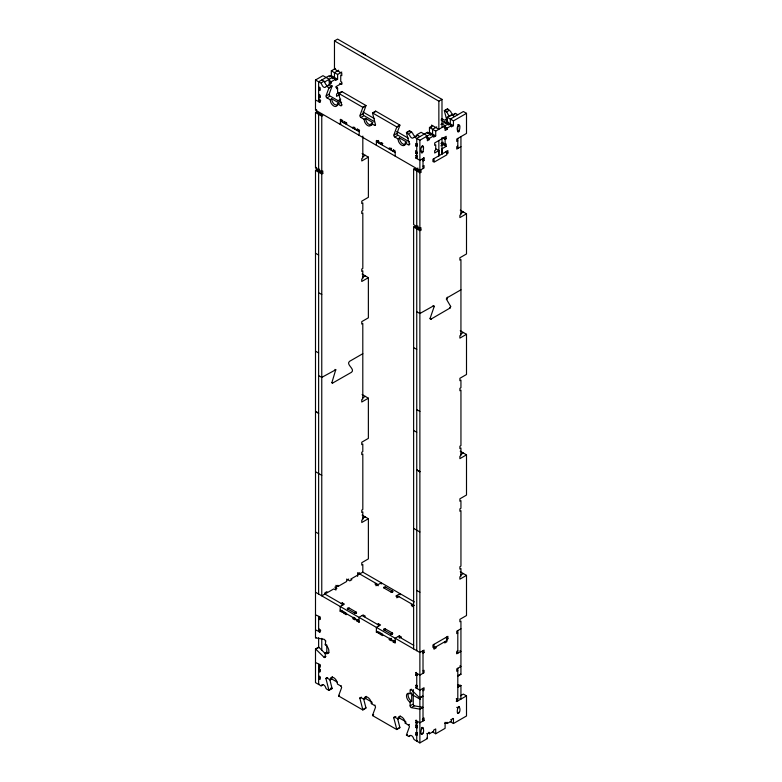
<?xml version="1.0" encoding="UTF-8"?>
<svg xmlns="http://www.w3.org/2000/svg" width="782" height="782" viewBox="0 0 782 782"><rect width="100%" height="100%" fill="white"/><g stroke="black" fill="none" stroke-linecap="round" stroke-linejoin="round"><path stroke-width="1.17" d="M435.721 148.785L438.858 150.594L438.858 155.814L438.858 140.545M457.578 675.971A1.476 0.85 60 0 0 457.802 676.127L460.94 674.319L460.94 621.162L459.894 621.768L459.894 619.354L466.502 615.542L466.502 575.366L459.894 579.179L459.894 576.774L460.94 576.168L460.94 568.534L459.904 569.13L459.904 566.715L460.95 566.119L460.95 510.675L459.904 511.272L459.904 508.867L460.94 508.271L460.94 500.636L459.894 501.242L459.894 498.828L466.502 495.016L466.502 454.831L459.894 458.653L459.894 456.238L460.94 455.642L460.94 448.008L459.904 448.594L459.904 446.19L460.95 445.584L460.95 390.14L459.904 390.746L459.904 388.331L460.94 387.735L460.94 380.111L459.894 380.707L459.894 378.302L466.502 374.48L466.502 334.305L459.894 338.117L459.894 335.713L460.94 335.107L460.94 259.575L459.894 260.181L459.894 257.767L466.502 253.955L466.502 213.779L459.894 217.591L459.894 215.177L460.94 214.581L460.94 136.635M362.799 353.699L349.593 361.323C345.448 364.52 355.624 369.094 351.48 372.291L332.624 383.063L332.037 382.115L335.752 369.749L321.744 377.403L318.616 375.595M416.747 311.705L419.875 313.514L433.717 305.772L434.118 306.7L430.168 318.225L430.98 319.134L450.051 308.03L450.647 306.397L446.297 298.959L446.698 299.428M364.031 119.265L365.605 118.356L372.906 122.579L371.342 123.478L370.727 125.462A5.161 2.981 60 0 1 364.656 121.963L364.031 119.265L360.903 117.456A1.476 0.85 60 0 1 359.857 115.648L362.799 107.642A1.486 0.86 60 0 0 362.848 107.32L365.976 105.511L341.763 91.533L338.626 93.341A1.486 0.86 60 0 0 338.674 93.713L341.607 105.111A1.476 0.85 60 0 1 340.571 105.707L337.433 103.898A5.161 2.981 60 0 1 334.852 106.44A5.161 2.981 60 0 1 330.747 102.383L330.131 99.685L326.993 97.877A1.476 0.85 60 0 1 325.957 96.069L328.89 88.063A1.486 0.86 60 0 0 328.939 87.75L332.067 85.942L329.554 84.544L328.88 84.906A2.952 1.711 60 0 1 326.915 85.375A2.952 1.711 60 0 1 324.941 82.628L323.963 81.26L321.353 82.765M397.94 138.834L399.504 137.935L406.816 142.148L405.252 143.057L404.636 145.041A5.161 2.981 60 0 1 398.566 141.542L397.94 138.834L394.812 137.026A1.476 0.85 60 0 1 393.766 135.218L396.709 127.222A1.486 0.86 60 0 0 396.748 126.899L399.885 125.091L375.663 111.112L372.535 112.921A1.486 0.86 60 0 0 372.574 113.292L375.516 124.68L374.998 124.983M446.239 120.135L446.307 119.353L444.743 120.252L441.82 118.571M446.688 299.183L447.724 297.434L460.94 289.809M326.475 95.766L329.085 94.26L332.027 86.255A1.486 0.86 60 0 0 332.067 85.942M360.385 115.345L362.995 113.84L365.927 105.834A1.486 0.86 60 0 0 365.976 105.511M394.284 134.915L396.894 133.409L399.837 125.413A1.486 0.86 60 0 0 399.885 125.091M363.728 699.245L365.927 707.788A1.476 0.85 60 0 1 365.976 708.16L362.848 709.968L338.626 695.99A1.476 0.85 60 0 1 338.674 695.667L341.607 687.671A1.476 0.85 60 0 0 340.571 685.863L337.433 684.054A5.171 2.981 60 0 0 333.777 677.72A5.171 2.981 60 0 0 330.131 679.832L326.993 678.023A1.476 0.85 60 0 0 325.957 678.629L328.89 690.027A1.476 0.85 60 0 1 328.939 690.398L332.067 688.59A1.476 0.85 60 0 0 332.027 688.219L329.818 679.666M397.637 718.824L399.837 727.368A1.476 0.85 60 0 1 399.885 727.739L396.748 729.547L372.535 715.569A1.476 0.85 60 0 1 372.574 715.247L375.516 707.241A1.476 0.85 60 0 0 374.47 705.432L371.342 703.624A5.171 2.981 60 0 0 367.687 697.3A5.171 2.981 60 0 0 364.031 699.411L360.903 697.603A1.476 0.85 60 0 0 359.857 698.209L362.799 709.597A1.476 0.85 60 0 1 362.848 709.968M428.663 733.311L429.445 733.76L429.445 732.558L427.363 733.76L427.363 738.579L419.875 742.9L414.548 739.821A1.476 0.85 60 0 1 413.561 738.452A2.952 1.701 60 0 0 411.596 735.706A2.952 1.701 60 0 0 409.621 736.175A1.476 0.85 60 0 1 408.644 736.409L406.445 735.139A1.476 0.85 60 0 1 406.484 734.826L409.426 726.82A1.476 0.85 60 0 0 408.38 725.012L405.252 723.203A5.171 2.981 60 0 0 401.596 716.879A5.171 2.981 60 0 0 397.94 718.981L394.812 717.182A1.476 0.85 60 0 0 393.766 717.778L396.709 729.176A1.476 0.85 60 0 1 396.748 729.547M416.689 135.599L417.676 135.364M339.691 83.293L341.783 84.495L341.783 82.09L340.737 81.484L340.737 75.062L341.783 75.659L341.783 73.254L334.471 69.031L334.471 40.908L337.609 39.1L441.986 99.363L441.986 127.486M423.013 166.165L424.049 165.559L424.049 167.974L419.875 170.388L315.498 110.125L315.498 79.989L322.976 75.668L329.261 79.275L329.261 84.094L331.343 82.892L331.343 81.69L335.517 79.275L335.517 80.478L337.609 79.275L337.609 74.456L341.783 72.042M329.242 76.871L331.333 75.668L331.333 70.849L335.507 68.435M338.655 70.233L334.461 72.658L334.461 77.477L332.37 78.679M332.389 77.467L324.911 81.787L321.764 79.989M319.154 87.115L318.626 87.418L320.2 87.721M320.2 88.923L318.626 89.832L320.2 90.135M315.498 79.989L320.835 83.068L321.813 84.436A2.952 1.711 60 0 0 323.777 87.183A2.952 1.711 60 0 0 325.752 86.714L329.349 84.974M328.89 88.063L331.5 86.558M319.408 94.397L318.626 94.857L320.2 95.15M341.763 83.303L336.543 86.313L336.543 88.728L337.589 88.122L337.589 93.351L336.543 93.948L336.543 96.362L339.681 94.554M320.366 96.264L318.626 97.261L320.2 97.564M319.154 99.177L318.626 99.47L320.2 99.773M320.718 100.683L318.626 101.885L318.626 81.797L329.242 75.668L335.517 79.275M326.993 97.877L329.603 96.372M315.498 100.076L320.2 102.188M339.192 93.41L341.284 92.208M330.131 99.685L331.695 98.776L338.997 102.999A5.161 2.981 60 0 1 338.821 104.201M315.498 112.53L316.544 111.924L322.8 115.541L321.764 116.147L315.498 112.53L315.498 167.974L321.764 171.59L322.8 170.984L322.8 173.399L321.764 174.005L315.498 170.388L315.498 471.712L321.764 475.329M337.765 100.878L340.727 99.177M319.672 113.732L318.626 114.338L318.626 169.782L319.672 169.176M337.433 103.898L338.997 102.999M341.089 105.414L342.135 104.808M340.981 123.927L340.199 124.387L340.727 119.265M362.799 107.642L365.409 106.137M340.199 119.558L342.809 120.467M342.809 121.669L342.291 121.972L342.291 120.77M344.549 122.676L344.031 122.979L344.549 121.474M344.031 121.767L346.641 122.676M346.895 123.732L346.113 124.182L346.113 122.979M360.903 117.456L363.513 115.941M373.102 112.989L375.712 111.484A1.486 0.86 60 0 1 375.663 111.112M354.637 127.3L353.073 128.199L353.073 126.997L355.165 128.199L355.165 129.401M358.645 129.401L356.905 130.408L357.423 128.903M358.987 135.227L359.515 130.105M315.498 170.388L316.544 169.782L322.8 173.399M334.471 40.908L438.858 101.171L441.986 99.363M319.672 171.59L318.626 172.196L318.626 594.046M396.709 127.222L399.319 125.716M378.478 140.457L376.386 141.659L395.174 152.51M376.386 145.276L376.386 140.457L378.996 141.356M378.996 142.559L378.478 142.862L378.478 141.659M381.958 142.862L380.218 143.868L380.218 142.666L382.828 143.565M394.812 137.026L397.422 135.521M362.418 156.957L365.253 155.315M405.252 143.057L408.38 144.865A1.476 0.85 60 0 0 409.426 144.259L406.484 132.862A1.486 0.86 60 0 1 406.445 132.49L409.572 130.682L412.759 133.331A2.952 1.711 60 0 0 414.411 135.863A2.952 1.711 60 0 0 416.395 136.068M447.353 122.363L444.411 110.966A1.486 0.86 60 0 1 444.362 110.594L447.5 108.786L450.686 111.435A2.952 1.711 60 0 0 452.651 114.172A2.952 1.711 60 0 0 454.616 113.703L455.29 113.341L457.802 114.739M407.002 132.559L409.612 131.053A1.486 0.86 60 0 1 409.572 130.682M444.929 110.663L447.021 109.46M409.162 133.458L411.772 131.953M444.362 110.594L446.571 111.865L449.181 110.36M362.125 274.042L368.371 277.669L361.753 281.481L361.753 279.076L362.799 278.47L362.799 270.836L361.773 271.432L361.773 269.018L362.819 268.412L362.819 212.978L361.773 213.574L361.773 211.169L362.819 210.563L362.819 202.929L361.773 203.535L361.773 201.121L368.381 197.308L368.381 157.123L361.773 160.945L361.773 158.531L362.819 157.935L362.819 136.107M416.747 158.531L416.747 138.443L427.373 132.305L433.619 135.931L433.619 137.143L435.711 135.931L429.465 132.305L429.465 127.486L432.593 125.677M448.233 123.879L451.37 125.687L451.37 126.889L453.452 125.687L447.206 122.06L447.206 117.241L451.556 114.729L454.684 116.538M406.445 132.49L409.621 135.139A2.952 1.711 60 0 0 411.596 137.876A2.952 1.711 60 0 0 413.561 137.407L417.158 135.667M452.993 114.974L455.603 113.468M394.832 150.3L393.092 151.297L393.61 149.792M436.767 126.889L432.583 129.304L432.583 134.123M440.94 124.475L445.124 122.06L448.252 123.869L448.233 125.091M429.465 132.305L427.373 133.517L427.373 132.305M445.124 123.273L447.206 122.06M408.898 144.562L409.944 143.956M441.087 119.949L446.307 122.969L448.047 121.963M419.875 170.388L419.875 140.252L430.511 134.113L430.511 135.325M435.711 135.931L435.711 131.112L448.252 123.869M453.452 125.687L453.452 120.868L466.502 113.331L466.502 133.419L456.756 139.049L456.756 141.454L457.802 140.858M417.265 143.771L415.701 143.468L415.701 145.872L417.265 146.175M415.701 145.872L417.441 144.875M426.317 136.537L429.445 138.346L433.619 135.931M444.059 126.293L447.196 128.101L451.37 125.687M429.445 138.346L429.445 139.548L427.363 140.75L427.363 135.931L421.117 132.305L416.767 134.817L419.895 136.625M447.196 128.101L447.196 129.304L445.105 130.506L445.105 125.687L441.977 123.879M421.449 147.387L423.013 146.478M417.265 153.614L415.701 153.311L416.229 150.594M415.701 153.311L417.441 152.304M423.013 160.945L424.049 160.339L424.049 157.935L419.875 160.339L415.701 157.925L416.229 155.217M423.013 151.503L421.449 152.402A1.105 0.635 -60 0 0 422.221 152.861A1.105 0.635 -60 0 0 423.013 151.503C425.398 141.61 418.859 147.026 421.449 152.402L421.449 151.112M459.366 130.506L457.802 131.415A1.105 0.635 -60 0 0 458.584 131.865A1.105 0.635 -60 0 0 459.366 130.506C461.761 120.614 455.212 126.039 457.802 131.415L457.802 126.391L459.366 125.491L457.802 124.582M443.032 138.131L445.124 139.343L446.16 138.737L446.16 136.322L434.684 142.959L434.684 145.364L435.721 144.768L435.721 149.988L434.684 150.594L434.684 152.998L438.858 150.594M417.265 155.823L415.701 155.52M415.701 157.925L417.441 156.928M440.931 145.775L443.032 144.562L446.16 146.371L446.16 143.956L445.124 144.562L441.986 142.754M446.16 146.371L441.986 148.785L441.986 154.005L441.986 137.534M413.619 648.884L413.619 227.034L419.875 230.651L420.921 230.045L420.921 227.64L419.875 228.236L413.619 224.62L413.619 169.176L414.656 168.58L420.921 172.196L420.921 169.782M457.802 146.078L456.756 146.684L456.756 149.088L460.94 146.684M433.981 161.043L432.935 161.639L432.935 159.235L447.9 150.594L447.9 153.008L446.854 153.604M413.619 169.176L419.875 172.793L420.921 172.196M413.619 227.034L414.656 226.428L420.921 230.045M460.539 213.603L463.374 211.971M362.408 277.493L365.253 275.851M460.52 334.139L463.374 332.497M362.408 398.028L365.253 396.376M362.125 394.568L368.371 398.194L361.753 402.016L361.753 399.602L362.799 398.996L362.799 323.465L361.753 324.071L361.753 321.656L368.371 317.844L368.371 277.669M460.52 454.674L463.374 453.022M362.418 518.544L365.253 516.912M346.641 579.081L349.769 580.889L351.861 579.687L350.815 579.081L362.819 572.15L362.819 564.516L361.773 565.122L361.773 562.708L368.381 558.895L368.381 518.72L361.773 522.532L361.773 520.118L362.819 519.522L362.819 511.887L361.773 512.493L361.773 510.079L362.819 509.473L362.819 454.029L361.773 454.635L361.773 452.221L362.799 451.634L362.799 444L361.753 444.596L361.753 442.192L368.371 438.37L368.371 398.194M326.984 591.632L324.892 592.844L324.892 594.046M348.723 579.081L346.641 580.283L346.641 581.495L337.941 586.51L335.849 585.307M341.245 603.489L342.291 602.883L344.373 604.095L340.199 606.5L340.199 611.319L342.809 612.228M315.498 614.838L320.19 616.949M320.366 618.054L318.626 619.061L320.19 619.354M340.199 611.319L341.939 610.322M342.809 611.025L342.291 612.531M349.251 608.113A1.105 0.635 0 0 0 347.677 608.113A1.105 0.635 0 0 0 347.677 609.012L349.251 608.113L356.211 612.13L356.211 613.332M384.04 588.025L385.604 587.116L392.564 591.133L392.564 592.042A1.105 0.635 0 0 1 391 592.042L384.04 588.025A1.105 0.635 0 0 1 384.04 587.116A1.105 0.635 0 0 1 385.604 587.116M344.549 612.023L344.031 613.528L346.641 614.437M344.031 613.528L345.771 612.531M319.154 629.002L318.626 629.305L320.19 629.608M320.718 630.507L318.626 631.709L318.626 616.646M315.498 629.901L320.19 632.012M354.637 613.029L356.211 612.13A1.105 0.635 0 0 1 356.211 613.029A1.105 0.635 0 0 1 354.637 613.029L347.677 609.012M391 592.042L392.564 591.133A1.105 0.635 0 0 1 392.564 592.042M315.517 471.702L315.498 637.76A1.476 0.85 60 0 0 315.801 637.877L316.319 637.584M353.601 617.252L353.073 618.758L355.165 619.96L355.165 618.758M353.073 618.758L354.813 617.751M356.905 619.764L356.905 620.967L358.645 619.96M364.207 616.744L365.253 616.148L363.161 614.935L358.987 617.35L358.987 622.169L359.515 621.866M399.006 596.656L397.96 597.262L395.868 596.06L400.042 593.646L400.042 594.848M325.224 653.547L318.929 647.359A1.476 0.85 60 0 0 318.626 647.144L315.498 648.952A1.476 0.85 60 0 1 315.801 649.168L324.198 657.418A1.476 0.85 60 0 0 325.244 656.812L325.244 653.195A5.171 2.981 60 0 0 328.89 651.083A5.171 2.981 60 0 0 325.244 644.759L325.762 640.839M316.319 648.874L318.929 647.359M325.244 644.759L326.026 644.309M325.244 653.195L326.808 652.296A5.171 2.981 60 0 0 329.046 652.696M460.539 575.19L463.374 573.558M377.432 624.378L378.478 623.782L380.56 624.984L376.386 627.389L376.386 632.218L378.996 633.117M324.198 657.418L325.938 656.411M315.498 662.549L320.19 664.661M376.386 632.218L376.904 631.915M320.366 665.765L318.626 666.763L320.19 667.066M378.996 631.915L378.478 633.42M385.428 630.204L385.428 629.002A1.105 0.635 0 0 0 383.864 629.002A1.105 0.635 0 0 0 383.864 629.901L385.428 629.002L392.388 633.019L392.388 634.222M380.736 632.921L380.218 634.427L382.828 635.326M319.154 668.678L318.626 668.972L320.19 669.275M380.218 634.427L381.958 633.42M320.249 670.115A1.105 0.635 -60 0 0 320.19 670.487L318.626 671.386L320.19 671.689M319.154 676.107L318.626 676.41L320.19 676.713M320.366 677.818L318.626 678.815L320.19 679.118M389.778 638.141L389.26 639.647L391.352 640.849L391.352 639.647M389.26 639.647L391.518 638.337M400.394 637.633L401.44 637.037L399.348 635.834L395.174 638.239L395.174 643.058L393.092 641.856L393.61 640.35M325.957 678.629L327.697 677.623M319.154 684.142L318.626 684.446L318.626 664.358M393.092 641.856L394.832 640.849M330.131 679.832L331.695 678.932A5.171 2.981 60 0 1 332.467 676.782M315.498 648.952L315.498 682.637L320.835 685.716L322.917 684.514M329.418 689.724L332.027 688.219M340.571 685.863L341.089 685.56M338.674 695.667L339.192 695.364M338.626 695.99L339.153 695.687M460.94 628.796L456.756 631.211L456.756 633.616L457.802 633.019M423.013 653.107L424.049 652.501L424.049 650.096L419.875 652.501L315.498 592.238M433.981 646.773L432.935 647.379L432.935 644.964L447.9 636.323L447.9 638.738L446.854 639.344M433.971 647.985L446.845 640.546M359.857 698.209L361.597 697.202M364.031 699.411L365.605 698.502A5.171 2.981 60 0 1 366.367 696.361M417.265 675.404L415.701 675.101L416.229 672.393M415.701 675.101L417.441 674.094M423.013 670.888L424.049 670.282L424.049 672.696L419.875 675.101L415.701 672.696M457.802 650.8L456.756 651.396L456.756 653.811L460.94 651.396L459.894 650.8M371.342 703.624L372.124 703.174M363.317 709.303L365.927 707.788M374.47 705.432L374.998 705.139M423.013 690.77L424.049 690.164L424.049 687.759L419.875 690.164L415.701 687.759L416.229 685.042M417.265 685.648L415.701 685.345M410.658 689.861L411.703 689.255M415.701 687.759L417.441 686.752M372.574 715.247L373.62 714.64M410.139 702.216A5.171 2.981 60 0 1 406.484 695.882A5.171 2.981 60 0 1 410.139 693.771L411.703 692.872L411.703 701.307L410.139 702.216L410.139 705.823A1.476 0.85 60 0 0 411.176 707.632L419.582 709.088A1.476 0.85 60 0 1 419.875 709.215L423.013 707.407A1.476 0.85 60 0 0 422.71 707.28L414.313 705.823L411.703 707.339M372.535 715.569L373.581 714.963M457.802 670.682L456.756 671.288L456.756 668.874L460.94 666.469L459.894 665.863M420.1 697.495L422.192 696.293M457.509 675.902L460.119 674.397M410.139 705.823L412.749 704.318M393.766 717.778L395.858 716.576M397.94 718.981L399.504 718.081A5.171 2.981 60 0 1 400.276 715.931M419.582 709.088L422.192 707.583M458.027 686.889L460.637 685.384A1.476 0.85 60 0 1 460.94 685.511L460.94 699.108L459.894 698.502M460.94 685.511L457.802 687.319A1.476 0.85 60 0 0 457.509 687.192M405.252 723.203L406.034 722.754M397.227 728.873L399.837 727.368M417.265 723.115L415.701 722.812L416.229 720.105M408.38 725.012L409.426 724.406M460.451 695.775L463.374 694.084L466.502 695.892L466.502 715.98L453.452 723.516L450.324 721.708M415.701 722.812L417.441 721.806M423.013 718.59L424.049 717.993L424.049 720.398L419.875 722.812L415.701 720.398M456.238 698.805L457.802 698.502M417.529 727.583L416.747 728.032L415.701 727.436L416.229 724.718M456.238 701.219L456.756 701.522L466.502 695.892M417.265 725.325L415.701 725.022M415.701 727.436L417.441 726.429M406.484 734.826L407.002 734.523M406.445 735.139L406.963 734.836M408.644 736.409L410.208 735.51M421.449 728.941L423.013 728.032A1.105 0.635 -60 0 0 422.231 727.583A1.105 0.635 -60 0 0 421.449 728.941C419.054 738.834 425.603 733.418 423.013 728.032L421.967 727.436M459.366 707.045C461.957 712.422 455.417 717.837 457.802 707.945A1.105 0.635 -60 0 1 458.584 706.596A1.105 0.635 -60 0 1 459.366 707.045L457.802 707.945L456.756 707.348M417.529 732.607L416.747 733.057L415.701 732.451L415.701 734.865L417.265 735.168M415.701 734.865L417.441 733.858M421.449 733.956L423.013 733.057M457.802 712.969L459.366 712.07M444.587 723.213L447.196 722.314L447.196 723.516L445.105 722.314M450.843 719.596L453.452 718.697L453.452 723.516M417.265 740.789L416.747 741.092L416.747 721.004M429.445 733.76L433.619 731.346L433.619 730.144L435.711 728.941L435.711 733.76L432.583 731.952M447.196 723.516L451.37 721.102L451.37 719.899M435.711 733.76L445.105 728.335L445.105 723.516M451.634 115.277L452.475 115.277M430.168 318.225L430.765 319.173M450.647 306.397L450.618 306.935M337.492 105.541L334.217 104.25A5.161 2.981 60 0 1 331.695 98.776M315.801 637.877L324.198 639.334A1.476 0.85 60 0 1 325.244 641.142M457.49 684.837L460.637 685.384M431.205 319.027L430.98 319.134M362.125 53.068L365.253 54.877M466.502 113.331L463.374 111.523L450.324 119.059L450.324 123.879M447.206 117.241L453.452 120.868M444.059 127.495L447.196 129.304M331.333 70.849L337.609 74.456M429.465 127.486L435.711 131.112M444.078 137.534L446.16 138.737M331.333 75.668L337.609 79.275M440.931 143.37L443.013 144.572L443.032 142.148M329.261 80.478L331.343 81.69M329.261 81.69L331.343 82.892M426.317 137.74L429.445 139.548M335.507 86.919L337.589 88.122M445.808 151.796L447.9 153.008M337.589 92.139L339.681 93.351M326.739 86.479L328.939 87.75M338.626 93.341L362.848 107.32M372.535 112.921L396.748 126.899M414.548 137.173L419.875 140.252M422.231 145.882L423.013 146.332M362.946 111.982L374.539 118.678M396.679 131.464L408.282 138.16M341.607 102.696L330.131 96.069A1.476 0.85 60 0 1 329.085 94.26M374.47 121.669L364.031 115.648A1.476 0.85 60 0 1 362.995 113.84M409.426 141.845L397.94 135.218A1.476 0.85 60 0 1 396.894 133.409M371.342 123.478L374.47 125.286A1.476 0.85 60 0 0 375.516 124.68M415.701 150.897L416.747 151.503M423.531 157.632L424.049 157.935M422.319 159.333L424.049 160.339M356.905 129.206L358.987 130.408M393.092 150.095L395.174 151.297L395.174 156.126M340.199 120.77L358.987 131.611M362.125 153.516L368.381 157.123M460.236 210.162L466.502 213.779M447.333 297.209L447.284 297.795M446.542 298.098L446.718 298.9M450.021 307.287L450.051 308.03M433.13 305.518L434.088 306.192M434.127 306.436L434.118 306.7M460.227 330.698L466.502 334.305M430.012 318.841L430.374 318.948M315.498 253.251L318.626 255.059M318.616 292.732L321.764 294.531M413.6 347.57L416.747 349.368M315.498 351.177L318.645 352.975M416.747 409.631L419.895 411.44M334.999 369.407L335.879 369.886M460.227 451.224L466.502 454.831M331.754 382.584L332.624 383.063M331.881 382.73L332.428 383.033M413.6 430.432L416.728 432.241M419.895 471.702L416.767 469.894L419.875 471.712M413.6 528.368L419.895 531.965M362.125 515.103L368.381 518.72M460.236 571.75L466.502 575.366M315.498 531.975L318.645 533.774M416.747 590.43L419.895 592.228M362.731 572.101L414.372 601.915M357.54 572.717L378.126 584.604L378.126 585.806M414.313 605.493L396.914 595.454L396.914 597.868M413.267 606.099L411.176 604.897L412.222 604.291L412.222 606.705M445.808 637.535L447.9 638.738M456.756 652.608L457.802 653.205L457.802 630.605M334.804 587.116L336.895 588.318L334.804 589.53L333.767 588.924L321.764 595.855L321.764 174.005M324.804 593.997L343.337 604.691M362.125 615.542L379.514 625.58M398.302 636.431L413.746 645.346M422.319 651.494L424.049 652.501M383.864 629.901L390.824 633.919A1.105 0.635 0 0 0 392.388 633.919A1.105 0.635 0 0 0 392.388 633.019L390.824 633.919L390.824 634.828M340.199 610.116L358.987 620.967M376.386 631.006L395.174 641.856M356.905 620.967L358.987 622.169M456.756 700.31L457.802 700.916L457.802 668.268M412.476 694.836L420.55 699.499M452.934 718.394L453.452 718.697M422.319 719.401L424.049 720.398M428.927 732.255L429.445 732.558M426.835 733.457L427.363 733.76M331.695 678.932L337.052 682.021M365.605 698.502L372.095 702.256M399.504 718.081L405.838 721.737M426.581 738.13L427.363 738.579M330.972 687.955L332.067 688.59M328.939 690.398L326.739 689.128A1.476 0.85 60 0 1 325.752 687.749A2.952 1.701 60 0 0 323.787 685.012A2.952 1.701 60 0 0 321.813 685.482A1.476 0.85 60 0 1 320.835 685.716M446.571 111.865L447.548 113.243A2.952 1.711 60 0 0 450.139 116.235M457.802 138.443L457.802 148.492M456.756 699.108L456.756 701.522M446.845 151.2L446.845 154.816L433.971 162.245L433.971 158.629M446.845 636.939L446.854 641.748L444.762 642.96L444.762 641.748M445.124 139.343L445.124 144.562M438.858 101.171L438.858 129.294L431.547 125.081L431.547 127.486M436.063 646.773L436.063 647.975L433.981 649.187L433.971 644.368M423.013 158.531L423.013 168.58M423.013 650.692L423.013 673.292M423.013 688.365L423.013 721.004M419.875 172.793L419.875 228.236M419.875 230.651L419.875 707.104M419.875 709.215L419.875 742.9M417.793 167.974L417.793 170.388L416.747 170.984L416.747 226.428M417.793 225.832L417.793 228.236L416.747 228.843L416.747 650.692M416.747 673.292L416.747 688.365M413.267 689.558L413.267 704.015A1.476 0.85 60 0 0 414.313 705.823M410.139 693.771L410.139 690.154A1.476 0.85 60 0 1 411.176 689.558L419.582 697.798A1.476 0.85 60 0 0 419.875 698.023L423.013 696.215A1.476 0.85 60 0 1 422.788 696.058M399.348 635.834L399.348 638.239M391.352 150.3L391.352 149.088L389.26 147.886L389.26 149.088L390.824 148.189A1.105 0.635 0 0 0 391.606 148.375M382.3 143.868L382.3 145.071M382.3 634.427L382.3 635.629M381.254 584.007L381.254 582.795L377.08 585.21L374.998 584.007L376.034 583.401L376.034 585.806M378.478 623.782L378.478 626.187M359.681 573.959L359.681 572.756L357.599 573.959L357.599 576.373M346.113 613.528L346.113 614.74M342.291 602.883L342.291 605.297M337.941 586.51L337.941 585.307L335.849 586.51L335.849 590.127M326.808 644.984L326.808 652.296M321.764 116.147L321.764 171.59M321.764 638.366L321.764 650.458M319.672 88.024L319.672 90.438M319.672 95.453L319.672 97.867M319.672 100.076L319.672 102.491M319.672 617.252L319.672 619.657M319.672 629.901L319.672 632.315M319.672 664.954L319.672 667.369M319.672 669.578L319.672 671.992M319.672 677.007L319.672 679.421M318.626 637.77L318.626 647.447M316.544 109.519L316.544 111.924M316.544 167.368L316.544 169.782M372.212 124.651A5.161 2.981 60 0 1 370.385 125.13L368.127 123.83A5.161 2.981 60 0 1 365.605 118.356M341.802 91.905A1.486 0.86 60 0 1 341.754 91.533M405.311 144.69A5.161 2.981 60 0 1 404.294 144.709L402.036 143.399A5.161 2.981 60 0 1 399.514 137.935M411.703 701.307A5.171 2.981 60 0 1 408.36 693.468M447.539 109.157A1.486 0.86 60 0 1 447.5 108.786M447.04 123.038A1.476 0.85 60 0 1 446.307 122.969M460.94 674.319A1.476 0.85 60 0 1 460.637 674.094M318.645 413.248L315.517 411.44L318.626 413.248"/></g></svg>
